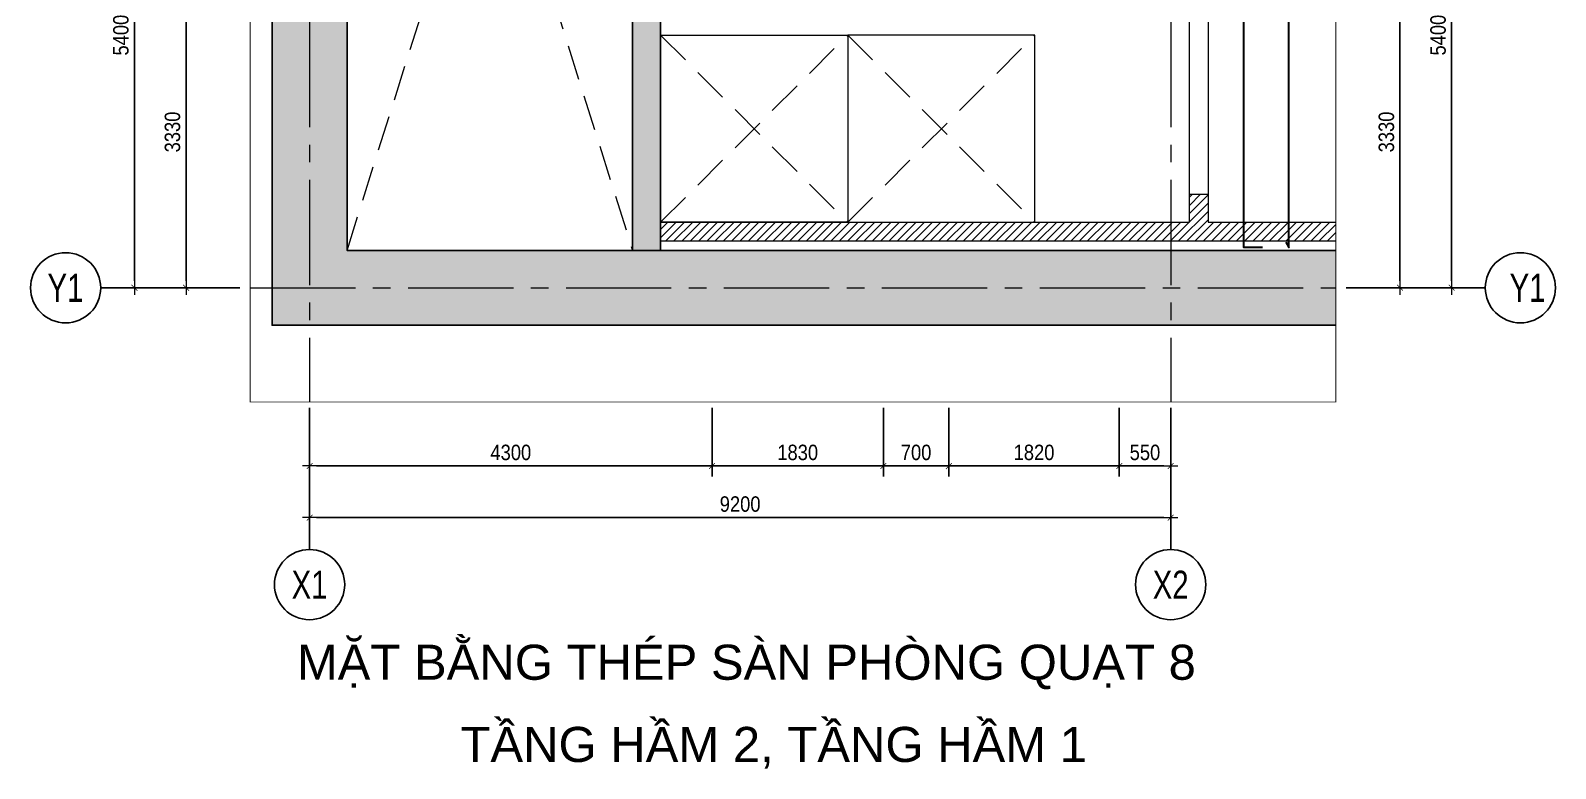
# Model space of a CAD drawing. Extents: x 517991 to 692152, y -83926 to 3506.
# Drawn here: x 606685 to 622977, y -61794 to -53905 of the extents above; entities that cross this region are included whole.
import ezdxf
from ezdxf.enums import TextEntityAlignment as Align

# ---------------------------------------------------------------- set-up
doc = ezdxf.new("R2010")
doc.units = 0
doc.header["$LTSCALE"] = 300
doc.header["$MEASUREMENT"] = 0
for name, pattern in [('CENTER2', [1.125, 0.75, -0.125, 0.125, -0.125]), ('DASHED2', [0.375, 0.25, -0.125]), ('HIDDEN', [0.375, 0.25, -0.125])]:
    doc.linetypes.add(name, pattern=pattern)
doc.layers.get('0').update_dxf_attribs({"linetype": 'CONTINUOUS'})
doc.layers.get('DEFPOINTS').update_dxf_attribs({"linetype": 'CONTINUOUS'})
for name, color, linetype, lineweight in [('00-TT.Dim', 8, 'CONTINUOUS', 13), ('B-CONTOUR2', 2, 'CONTINUOUS', 40), ('NDC_S_AXIS', 5, 'CENTER2', 15), ('NDC_S_DIM', 1, 'CONTINUOUS', 15), ('NDC_S_OPENING', 5, 'DASHED2', 15), ('NDC_S_REBAR', 4, 'CONTINUOUS', 35), ('NDC_S_SLAB', 2, 'CONTINUOUS', 18), ('NDC_S_WALL', 6, 'CONTINUOUS', 25)]:
    doc.layers.add(name, color=color, linetype=linetype, lineweight=lineweight)
doc.layers.add('A-SYM', color=7, linetype='CONTINUOUS')
doc.styles.add('Heerim', font='', dxfattribs={"width": 0.8})
doc.styles.add('NDC_ARIAL', font='arial.ttf', dxfattribs={"width": 0.85})
doc.styles.get("Standard").update_dxf_attribs({"font": 'arial.ttf'})
doc.styles.get('Heerim').set_extended_font_data('Dotum')
doc.dimstyles.new('NDC_1-75', dxfattribs={"dimscale": 75, "dimtxt": 2.2, "dimasz": 1, "dimexe": 1.5, "dimexo": 0, "dimgap": 0.8, "dimtad": 1, "dimdec": 0, "dimdsep": 46, "dimtxsty": 'NDC_ARIAL', "dimblk": 'DIMMARK', "dimcen": 49999.938995, "dimdle": 1.5, "dimclrd": 1, "dimclre": 1, "dimclrt": 3, "dimadec": 0, "dimazin": 0, "dimtfac": 1, "dimtdec": 0, "dimtix": 1, "dimtmove": 1, "dimatfit": 3, "dimfxl": 1, "dimarcsym": 0})
pattern_1 = [(50, (-109790.1, 8035.8), (358.63009, -31.37607), [37.5, -412.5]), (355, (-109790.1, 8035.8), (-69.37567, 376.09607), [30, -330]), (100.4514, (-109760.2, 8033.18), (289.25469, 344.71977), [31.8701, -350.57106]), (46.1842, (-109790.1, 8135.8), (533.62052, -82.7595), [56.25, -618.75]), (96.6356, (-109745.6, 8128.9), (467.33135, 487.05894), [47.80514, -525.8565]), (351.1842, (-109790.1, 8135.8), (467.33097, 487.0593), [45, -495]), (21, (-109740.1, 8110.8), (298.45353, -201.30945), [37.5, -412.5]), (326, (-109740.1, 8110.8), (121.65767, 362.57502), [30, -330]), (71.4514, (-109715.2, 8094), (420.11131, 161.26525), [31.8701, -350.57106]), (37.5, (-109790.09, 8035.79), (6.079928, 166.446927), [0, -326, 0, -335, 0, -331.25]), (7.5, (-109790.09, 8035.79), (131.53477, 197.205856), [0, -191, 0, -318.5, 0, -126.25]), (327.5, (-109901.59, 8035.79), (266.911218, -11.277436), [0, -125, 0, -390, 0, -517.5]), (317.5, (-109951.59, 8035.8), (291.593085, 50.05249), [0, -162.5, 0, -259, 0, -367.5]), (45, (-109790.09, 8035.8), (-150.26019, 150.26019), []), (45, (-109790.09, 8097.04), (-150.26019, 150.26019), [])]

# ---------------------------------------------------------------- blocks, each defined once
blk = doc.blocks.new('*U1')
for q in [(0, 0), (0, 2)]:
    blk.add_line((0, 4), q)
blk.add_circle((0, 9), 5)
at = {"style": 'Heerim', "width": 0.8}
blk.add_attdef('NO', text='', height=4, dxfattribs=at).set_placement((-0.01, 9.02), align=Align.MIDDLE_CENTER)
blk = doc.blocks.new('DIMMARK')
at = {"layer": 'NDC_S_DIM', "color": 1}
blk.add_line((-1.5, 0), (1, 0), dxfattribs=at)
at = {"layer": 'NDC_S_DIM', "color": 2, "const_width": 0.1}
blk.add_lwpolyline([(-0.42, -0.42), (0.42, 0.42)], dxfattribs=at)
blk = doc.blocks.new('*D528')
at = {"layer": 'DEFPOINTS', "color": 0, "transparency": 16777216}
for p in [(608920, -53325), (608347, -56655), (608920, -56655)]:
    blk.add_point(p, dxfattribs=at)
at = {"layer": 'NDC_S_DIM', "color": 1, "lineweight": -2, "transparency": 16777216}
for p, q in [((608920, -53325), (608234, -53325)), ((608347, -53400), (608347, -56580)), ((608920, -56655), (608234, -56655))]:
    blk.add_line(p, q, dxfattribs=at)
at = {"layer": 'NDC_S_DIM', "color": 1, "lineweight": -2, "transparency": 16777216, "xscale": 75, "yscale": 75, "zscale": 75}
for p, rotation in [((608347, -53325), 90), ((608347, -56655), 270)]:
    blk.add_blockref('DIMMARK', p, dxfattribs=dict(at, rotation=rotation))
at = {"layer": 'NDC_S_DIM', "color": 3, "transparency": 16777216, "insert": (608202, -54990), "char_height": 165, "attachment_point": 5, "rotation": 90, "style": 'NDC_ARIAL'}
blk.add_mtext('3330', dxfattribs=at)
blk = doc.blocks.new('*D529')
at = {"layer": 'DEFPOINTS', "color": 0, "transparency": 16777216}
for p in [(607795, -51255), (608920, -51255), (608920, -56655)]:
    blk.add_point(p, dxfattribs=at)
at = {"layer": 'NDC_S_DIM', "color": 1, "lineweight": -2, "transparency": 16777216}
for p, q in [((608920, -51255), (607682, -51255)), ((607795, -56580), (607795, -51330)), ((608920, -56655), (607682, -56655))]:
    blk.add_line(p, q, dxfattribs=at)
at = {"layer": 'NDC_S_DIM', "color": 1, "lineweight": -2, "transparency": 16777216, "xscale": 75, "yscale": 75, "zscale": 75}
for p, rotation in [((607795, -51255), 90), ((607795, -56655), 270)]:
    blk.add_blockref('DIMMARK', p, dxfattribs=dict(at, rotation=rotation))
at = {"layer": 'NDC_S_DIM', "color": 3, "transparency": 16777216, "insert": (607651, -53955), "char_height": 165, "attachment_point": 5, "rotation": 90, "style": 'NDC_ARIAL'}
blk.add_mtext('5400', dxfattribs=at)
blk = doc.blocks.new('*D536')
at = {"layer": 'DEFPOINTS', "color": 0, "transparency": 16777216}
for p in [(620742, -53325), (620742, -56655), (621315, -56655)]:
    blk.add_point(p, dxfattribs=at)
at = {"layer": 'NDC_S_DIM', "color": 1, "lineweight": -2, "transparency": 16777216}
for p, q in [((620742, -53325), (621428, -53325)), ((621315, -53400), (621315, -56580)), ((620742, -56655), (621428, -56655))]:
    blk.add_line(p, q, dxfattribs=at)
at = {"layer": 'NDC_S_DIM', "color": 1, "lineweight": -2, "transparency": 16777216, "xscale": 75, "yscale": 75, "zscale": 75}
for p, rotation in [((621315, -53325), 90), ((621315, -56655), 270)]:
    blk.add_blockref('DIMMARK', p, dxfattribs=dict(at, rotation=rotation))
at = {"layer": 'NDC_S_DIM', "color": 3, "transparency": 16777216, "insert": (621171, -54990), "char_height": 165, "attachment_point": 5, "rotation": 90, "style": 'NDC_ARIAL'}
blk.add_mtext('3330', dxfattribs=at)
blk = doc.blocks.new('*D537')
at = {"layer": 'DEFPOINTS', "color": 0, "transparency": 16777216}
for p in [(620742, -51255), (621867, -51255), (620742, -56655)]:
    blk.add_point(p, dxfattribs=at)
at = {"layer": 'NDC_S_DIM', "color": 1, "lineweight": -2, "transparency": 16777216}
for p, q in [((620742, -51255), (621979, -51255)), ((621867, -56580), (621867, -51330)), ((620742, -56655), (621979, -56655))]:
    blk.add_line(p, q, dxfattribs=at)
at = {"layer": 'NDC_S_DIM', "color": 1, "lineweight": -2, "transparency": 16777216, "xscale": 75, "yscale": 75, "zscale": 75}
for p, rotation in [((621867, -51255), 90), ((621867, -56655), 270)]:
    blk.add_blockref('DIMMARK', p, dxfattribs=dict(at, rotation=rotation))
at = {"layer": 'NDC_S_DIM', "color": 3, "transparency": 16777216, "insert": (621723, -53955), "char_height": 165, "attachment_point": 5, "rotation": 90, "style": 'NDC_ARIAL'}
blk.add_mtext('5400', dxfattribs=at)
blk = doc.blocks.new('*D519')
at = {"layer": 'DEFPOINTS', "color": 0, "transparency": 16777216}
for p in [(609666, -57937), (613966, -57937), (613966, -58560)]:
    blk.add_point(p, dxfattribs=at)
at = {"layer": 'NDC_S_DIM', "color": 1, "lineweight": -2, "transparency": 16777216}
for p, q in [((609666, -57937), (609666, -58673)), ((613966, -57937), (613966, -58673)), ((609741, -58560), (613891, -58560))]:
    blk.add_line(p, q, dxfattribs=at)
at = {"layer": 'NDC_S_DIM', "color": 1, "lineweight": -2, "transparency": 16777216, "xscale": 75, "yscale": 75, "zscale": 75, "rotation": 180}
blk.add_blockref('DIMMARK', (609666, -58560), dxfattribs=at)
at = {"layer": 'NDC_S_DIM', "color": 1, "lineweight": -2, "transparency": 16777216, "xscale": 75, "yscale": 75, "zscale": 75}
blk.add_blockref('DIMMARK', (613966, -58560), dxfattribs=at)
at = {"layer": 'NDC_S_DIM', "color": 3, "transparency": 16777216, "insert": (611816, -58416), "char_height": 165, "attachment_point": 5, "style": 'NDC_ARIAL'}
blk.add_mtext('4300', dxfattribs=at)
blk = doc.blocks.new('*D520')
at = {"layer": 'DEFPOINTS', "color": 0, "transparency": 16777216}
for p in [(613966, -57937), (615796, -57937), (615796, -58560)]:
    blk.add_point(p, dxfattribs=at)
at = {"layer": 'NDC_S_DIM', "color": 1, "lineweight": -2, "transparency": 16777216}
for p, q in [((613966, -57937), (613966, -58673)), ((615796, -57937), (615796, -58673)), ((614041, -58560), (615721, -58560))]:
    blk.add_line(p, q, dxfattribs=at)
at = {"layer": 'NDC_S_DIM', "color": 1, "lineweight": -2, "transparency": 16777216, "xscale": 75, "yscale": 75, "zscale": 75, "rotation": 180}
blk.add_blockref('DIMMARK', (613966, -58560), dxfattribs=at)
at = {"layer": 'NDC_S_DIM', "color": 1, "lineweight": -2, "transparency": 16777216, "xscale": 75, "yscale": 75, "zscale": 75}
blk.add_blockref('DIMMARK', (615796, -58560), dxfattribs=at)
at = {"layer": 'NDC_S_DIM', "color": 3, "transparency": 16777216, "insert": (614881, -58416), "char_height": 165, "attachment_point": 5, "style": 'NDC_ARIAL'}
blk.add_mtext('1830', dxfattribs=at)
blk = doc.blocks.new('*D521')
at = {"layer": 'DEFPOINTS', "color": 0, "transparency": 16777216}
for p in [(615796, -57937), (616496, -57937), (616496, -58560)]:
    blk.add_point(p, dxfattribs=at)
at = {"layer": 'NDC_S_DIM', "color": 1, "lineweight": -2, "transparency": 16777216}
for p, q in [((615796, -57937), (615796, -58673)), ((616496, -57937), (616496, -58673)), ((615871, -58560), (616421, -58560))]:
    blk.add_line(p, q, dxfattribs=at)
at = {"layer": 'NDC_S_DIM', "color": 1, "lineweight": -2, "transparency": 16777216, "xscale": 75, "yscale": 75, "zscale": 75, "rotation": 180}
blk.add_blockref('DIMMARK', (615796, -58560), dxfattribs=at)
at = {"layer": 'NDC_S_DIM', "color": 1, "lineweight": -2, "transparency": 16777216, "xscale": 75, "yscale": 75, "zscale": 75}
blk.add_blockref('DIMMARK', (616496, -58560), dxfattribs=at)
at = {"layer": 'NDC_S_DIM', "color": 3, "transparency": 16777216, "insert": (616146, -58416), "char_height": 165, "attachment_point": 5, "style": 'NDC_ARIAL'}
blk.add_mtext('700', dxfattribs=at)
blk = doc.blocks.new('*D522')
at = {"layer": 'DEFPOINTS', "color": 0, "transparency": 16777216}
for p in [(618316, -57937), (618866, -57937), (618866, -58560)]:
    blk.add_point(p, dxfattribs=at)
at = {"layer": 'NDC_S_DIM', "color": 1, "lineweight": -2, "transparency": 16777216}
for p, q in [((618316, -57937), (618316, -58673)), ((618866, -57937), (618866, -58673)), ((618391, -58560), (618791, -58560))]:
    blk.add_line(p, q, dxfattribs=at)
at = {"layer": 'NDC_S_DIM', "color": 1, "lineweight": -2, "transparency": 16777216, "xscale": 75, "yscale": 75, "zscale": 75, "rotation": 180}
blk.add_blockref('DIMMARK', (618316, -58560), dxfattribs=at)
at = {"layer": 'NDC_S_DIM', "color": 1, "lineweight": -2, "transparency": 16777216, "xscale": 75, "yscale": 75, "zscale": 75}
blk.add_blockref('DIMMARK', (618866, -58560), dxfattribs=at)
at = {"layer": 'NDC_S_DIM', "color": 3, "transparency": 16777216, "insert": (618591, -58416), "char_height": 165, "attachment_point": 5, "style": 'NDC_ARIAL'}
blk.add_mtext('550', dxfattribs=at)
blk = doc.blocks.new('*D523')
at = {"layer": 'DEFPOINTS', "color": 0, "transparency": 16777216}
for p in [(609666, -57937), (618866, -57937), (618866, -59112)]:
    blk.add_point(p, dxfattribs=at)
at = {"layer": 'NDC_S_DIM', "color": 1, "lineweight": -2, "transparency": 16777216}
for p, q in [((609666, -57937), (609666, -59225)), ((618866, -57937), (618866, -59225)), ((609741, -59112), (618791, -59112))]:
    blk.add_line(p, q, dxfattribs=at)
at = {"layer": 'NDC_S_DIM', "color": 1, "lineweight": -2, "transparency": 16777216, "xscale": 75, "yscale": 75, "zscale": 75, "rotation": 180}
blk.add_blockref('DIMMARK', (609666, -59112), dxfattribs=at)
at = {"layer": 'NDC_S_DIM', "color": 1, "lineweight": -2, "transparency": 16777216, "xscale": 75, "yscale": 75, "zscale": 75}
blk.add_blockref('DIMMARK', (618866, -59112), dxfattribs=at)
at = {"layer": 'NDC_S_DIM', "color": 3, "transparency": 16777216, "insert": (614266, -58968), "char_height": 165, "attachment_point": 5, "style": 'NDC_ARIAL'}
blk.add_mtext('9200', dxfattribs=at)
blk = doc.blocks.new('*D513')
at = {"layer": 'DEFPOINTS', "color": 0, "transparency": 16777216}
for p in [(616496, -57937), (618316, -57937), (618316, -58560)]:
    blk.add_point(p, dxfattribs=at)
at = {"layer": 'NDC_S_DIM', "color": 1, "lineweight": -2, "transparency": 16777216}
for p, q in [((616496, -57937), (616496, -58673)), ((618316, -57937), (618316, -58673)), ((616571, -58560), (618241, -58560))]:
    blk.add_line(p, q, dxfattribs=at)
at = {"layer": 'NDC_S_DIM', "color": 1, "lineweight": -2, "transparency": 16777216, "xscale": 75, "yscale": 75, "zscale": 75, "rotation": 180}
blk.add_blockref('DIMMARK', (616496, -58560), dxfattribs=at)
at = {"layer": 'NDC_S_DIM', "color": 1, "lineweight": -2, "transparency": 16777216, "xscale": 75, "yscale": 75, "zscale": 75}
blk.add_blockref('DIMMARK', (618316, -58560), dxfattribs=at)
at = {"layer": 'NDC_S_DIM', "color": 3, "transparency": 16777216, "insert": (617406, -58416), "char_height": 165, "attachment_point": 5, "style": 'NDC_ARIAL'}
blk.add_mtext('1820', dxfattribs=at)

msp = doc.modelspace()

# ---------------------------------------------------------------- hatches: boundary and pattern name
at = {"layer": '00-TT.Dim'}
h = msp.add_hatch(dxfattribs=at)
h.set_pattern_fill('BT-01', color=256, scale=50, pattern_type=2)
h.set_pattern_definition(pattern_1)
h.paths.add_polyline_path([(610066.1, -45376), (609266.1, -45376), (609266.1, -57055.2), (620630.8, -57055.2), (620630.8, -56255.2), (610066.1, -56255.2)])
h = msp.add_hatch(dxfattribs=at)
h.set_pattern_fill('BT-01', color=256, scale=50, pattern_type=2)
h.set_pattern_definition(pattern_1)
h.paths.add_polyline_path([(613416.1, -45376), (613166.1, -45376), (613166.1, -46255.2), (610066.1, -46255.2), (610066.1, -46555.2), (613116.1, -46555.2), (613116.1, -56255.2), (613416.1, -56255.2)])
h = msp.add_hatch(dxfattribs=at)
h.set_pattern_fill('ANSI31', color=256, scale=500)
h.set_pattern_definition([(45, (-109790.086, 8035.79), (-44.194174, 44.194174), [])])
h.paths.add_polyline_path([(620630.8, -55955.2), (619266.1, -55955.2), (619266.1, -55655.2), (619066.1, -55655.2), (619066.1, -55955.2), (613416.1, -55955.2), (613416.1, -56155.2), (620630.8, -56155.2)])

# ---------------------------------------------------------------- linework, layer by layer
at = {"layer": 'B-CONTOUR2', "color": 0, "const_width": 10}
msp.add_lwpolyline([(609030.8, -57876), (620630.8, -57876), (620630.8, -45376), (609030.8, -45376)], close=True, dxfattribs=at)
at = {"layer": 'NDC_S_AXIS', "ltscale": 5}
for points in [[(609666.1, -45376), (609666.1, -57876)], [(618866.1, -45376), (618866.1, -57876)], [(609030.8, -56655.2), (620630.8, -56655.2)]]:
    msp.add_lwpolyline(points, dxfattribs=at)
at = {"layer": 'NDC_S_DIM'}
for points in [[(613416.1, -46255.2), (619266.1, -46255.2), (619266.1, -55955.2), (620630.8, -55955.2)], [(613416.1, -55955.2), (619066.1, -55955.2), (619066.1, -51655.2)], [(619066.1, -55655.2), (619266.1, -55655.2)], [(613416.1, -56155.2), (620630.8, -56155.2)]]:
    msp.add_lwpolyline(points, dxfattribs=at)
at = {"layer": 'NDC_S_OPENING', "ltscale": 5}
for points in [[(610066.1, -46555.2), (613116.1, -56255.2)], [(610066.1, -56255.2), (613116.1, -46555.2)], [(613416.1, -53955.2), (615416.1, -55955.2)], [(613416.1, -55955.2), (615416.1, -53955.2)], [(615416.1, -55955.2), (617416.1, -53955.2)], [(615416.1, -53955.2), (617416.1, -55955.2)]]:
    msp.add_lwpolyline(points, dxfattribs=at)
at = {"layer": 'NDC_S_REBAR'}
for points in [[(619848, -56225.2), (619648, -56225.2), (619648, -45376)], [(620095.9, -56169.1), (620128.3, -56225.2), (620128.3, -45376)]]:
    msp.add_lwpolyline(points, dxfattribs=at)
at = {"layer": 'NDC_S_SLAB'}
for points in [[(610066.1, -46555.2), (613116.1, -46555.2), (613116.1, -56255.2), (610066.1, -56255.2)], [(613416.1, -53955.2), (615416.1, -53955.2), (615416.1, -55955.2), (613416.1, -55955.2)], [(615416.1, -55955.2), (617416.1, -55955.2), (617416.1, -53955.2), (615416.1, -53955.2)]]:
    msp.add_lwpolyline(points, close=True, dxfattribs=at)
at = {"layer": 'NDC_S_WALL'}
for points in [[(609266.1, -45376), (609266.1, -57055.2), (620630.8, -57055.2)], [(610066.1, -45376), (610066.1, -56255.2), (620630.8, -56255.2)], [(613416.1, -45376), (613416.1, -56255.2)], [(610066.1, -46555.2), (613116.1, -46555.2), (613116.1, -56255.2)]]:
    msp.add_lwpolyline(points, dxfattribs=at)

# ---------------------------------------------------------------- block references
at = {"layer": 'A-SYM'}
ref = msp.add_blockref('*U1', (607734.7, -56655.2), dxfattribs=dict(at, xscale=75, yscale=75, zscale=75, rotation=90))
ref.add_attrib('NO', 'Y1', dxfattribs={"layer": '0', "height": 300, "style": 'Heerim', "width": 0.8}).set_placement((607058.4, -56655.6), align=Align.MIDDLE_CENTER)
ref = msp.add_blockref('*U1', (621927, -56655.2), dxfattribs=dict(at, xscale=-75, yscale=75, zscale=75, rotation=270))
ref.add_attrib('NO', 'Y1', dxfattribs={"layer": '0', "height": 300, "style": 'Heerim', "width": 0.8}).set_placement((622678.9, -56655.6), align=Align.MIDDLE_CENTER)
ref = msp.add_blockref('*U1', (609666.1, -59153.1), dxfattribs=dict(at, xscale=-75, yscale=75, zscale=75, rotation=180))
ref.add_attrib('NO', 'X1', dxfattribs={"layer": '0', "height": 300, "style": 'Heerim', "width": 0.8}).set_placement((609665.7, -59829), align=Align.MIDDLE_CENTER)
ref = msp.add_blockref('*U1', (618866.1, -59153.1), dxfattribs=dict(at, xscale=-75, yscale=75, zscale=75, rotation=180))
ref.add_attrib('NO', 'X2', dxfattribs={"layer": '0', "height": 300, "style": 'Heerim', "width": 0.8}).set_placement((618865.7, -59829), align=Align.MIDDLE_CENTER)

# ---------------------------------------------------------------- texts
at = {"linetype": 'HIDDEN'}
for s, p in [('MẶT BẰNG THÉP SÀN PHÒNG QUẠT 8', (609530.2, -60845.1)), ('TẦNG HẦM 2, TẦNG HẦM 1', (611278, -61723.9))]:
    msp.add_text(s, height=375, dxfattribs=at).set_placement(p)

# ---------------------------------------------------------------- dimensions: what is measured, and where the dimension line sits
at = {"layer": 'NDC_S_DIM'}
for base, p1, p2, picture, middle in [((607794.8, -51255.2), (608920.1, -56655.2), (608920.1, -51255.2), '*D529', (607650.6, -53955.2)), ((621866.9, -51255.2), (620741.5, -56655.2), (620741.5, -51255.2), '*D537', (621722.6, -53955.2)), ((608346.6, -56655.2), (608920.1, -53325.2), (608920.1, -56655.2), '*D528', (608202.3, -54990.2)), ((621315, -56655.2), (620741.5, -53325.2), (620741.5, -56655.2), '*D536', (621170.7, -54990.2))]:
    dim = msp.add_linear_dim(base=base, p1=p1, p2=p2, angle=90, dimstyle='NDC_1-75', dxfattribs=at)
    dim.commit()
    dim.dimension.update_dxf_attribs({"geometry": picture, "text_midpoint": middle})
for base, p1, p2, picture, middle in [((613966.1, -58560.2), (609666.1, -57937.2), (613966.1, -57937.2), '*D519', (611816.1, -58415.9)), ((618866.1, -59112), (609666.1, -57937.2), (618866.1, -57937.2), '*D523', (614266.1, -58967.8)), ((615796.1, -58560.2), (613966.1, -57937.2), (615796.1, -57937.2), '*D520', (614881.1, -58415.9)), ((616496.1, -58560.2), (615796.1, -57937.2), (616496.1, -57937.2), '*D521', (616146.1, -58416)), ((618316.1, -58560.2), (616496.1, -57937.2), (618316.1, -57937.2), '*D513', (617406.1, -58416)), ((618866.1, -58560.2), (618316.1, -57937.2), (618866.1, -57937.2), '*D522', (618591.1, -58416))]:
    dim = msp.add_linear_dim(base=base, p1=p1, p2=p2, dimstyle='NDC_1-75', dxfattribs=at)
    dim.commit()
    dim.dimension.update_dxf_attribs({"geometry": picture, "text_midpoint": middle})

doc.saveas('drawing.dxf')
